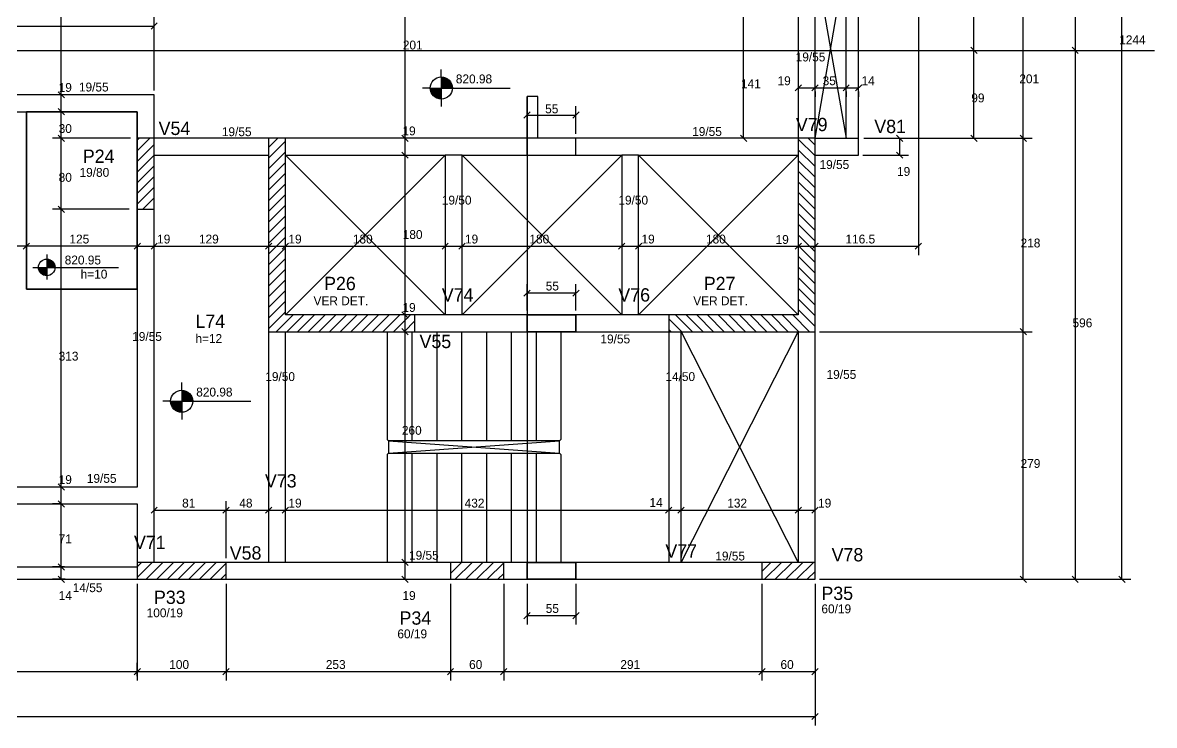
# Model space of a CAD drawing. Header units: metres. Extents: x -5 to 6525, y -6 to 3726.
# Drawn here: x 5250 to 6525, y 1930 to 2722 of the extents above; entities that cross this region are included whole.
import ezdxf

# ---------------------------------------------------------------- set-up
doc = ezdxf.new("R2010")
doc.units = ezdxf.units.M

msp = doc.modelspace()

# ---------------------------------------------------------------- linework, layer by layer
for centre, radius in [((5721.496316, 2648.619976), 12.5), ((5276.778488, 2446.545273), 9.375), ((5428.872768, 2295.703278), 12.5)]:
    msp.add_circle(centre, radius)
at = {"layer": '1', "color": 1}
for p, q in [((5545.86, 2573.021), (5725.86, 2393.021)), ((5545.86, 2393.021), (5725.86, 2573.021)), ((5545.86, 2573.021), (5725.86, 2393.021)), ((5545.86, 2393.021), (5725.86, 2573.021)), ((5744.86, 2573.021), (5924.86, 2393.021)), ((5744.86, 2393.021), (5924.86, 2573.021)), ((5744.86, 2573.021), (5924.86, 2393.021)), ((5744.86, 2393.021), (5924.86, 2573.021)), ((5943.86, 2573.021), (6123.86, 2393.021)), ((5943.86, 2393.021), (6123.86, 2573.021)), ((5943.86, 2573.021), (6123.86, 2393.021)), ((5943.86, 2393.021), (6123.86, 2573.021)), ((5991.86, 2374.021), (6123.86, 2114.021)), ((5991.86, 2114.021), (6123.86, 2374.021)), ((5991.86, 2374.021), (6123.86, 2114.021)), ((5991.86, 2114.021), (6123.86, 2374.021))]:
    msp.add_line(p, q, dxfattribs=at)
at = {"layer": '2', "color": 2}
for p, q in [((5394.324466, 2714.898112), (5401.395534, 2721.969179)), ((5394.324466, 2714.898112), (5401.395534, 2721.969179)), ((6325.46347, 2687.485466), (6318.392402, 2694.556534)), ((6325.46347, 2687.485466), (6318.392402, 2694.556534)), ((6432.512801, 2694.556534), (6439.583869, 2687.485466)), ((6432.512801, 2694.556534), (6439.583869, 2687.485466)), ((5296.736779, 2637.485466), (5289.665711, 2644.556534)), ((5296.736779, 2637.485466), (5289.665711, 2644.556534)), ((6120.324466, 2645.332684), (6127.395534, 2652.403752)), ((6139.324466, 2645.332684), (6146.395534, 2652.403752)), ((6139.324466, 2645.332684), (6146.395534, 2652.403752)), ((6174.324466, 2645.332684), (6181.395534, 2652.403752)), ((6174.324466, 2645.332684), (6181.395534, 2652.403752)), ((6188.324466, 2645.332684), (6195.395534, 2652.403752)), ((5296.736779, 2618.485466), (5289.665711, 2625.556534)), ((5296.736779, 2618.485466), (5289.665711, 2625.556534)), ((5814.695379, 2614.613743), (5821.766447, 2621.684811)), ((5869.695379, 2614.613743), (5876.766447, 2621.684811)), ((5296.736779, 2588.485466), (5289.665711, 2595.556534)), ((5296.736779, 2588.485466), (5289.665711, 2595.556534)), ((5684.280328, 2588.485466), (5677.20926, 2595.556534)), ((5684.280328, 2588.485466), (5677.20926, 2595.556534)), ((6065.852999, 2588.485466), (6058.781931, 2595.556534)), ((6241.762123, 2588.485466), (6234.691055, 2595.556534)), ((6325.46347, 2588.485466), (6318.392402, 2595.556534)), ((6381.04069, 2588.485466), (6373.969622, 2595.556534)), ((6381.04069, 2588.485466), (6373.969622, 2595.556534)), ((5684.280328, 2569.485466), (5677.20926, 2576.556534)), ((5684.280328, 2569.485466), (5677.20926, 2576.556534)), ((6241.762123, 2569.485466), (6234.691055, 2576.556534)), ((5296.736779, 2508.485466), (5289.665711, 2515.556534)), ((5296.736779, 2508.485466), (5289.665711, 2515.556534)), ((5257.395534, 2474.013118), (5250.324466, 2466.94205)), ((5257.395534, 2474.013118), (5250.324466, 2466.94205)), ((5382.395534, 2474.013118), (5375.324466, 2466.94205)), ((5375.324466, 2466.94205), (5382.395534, 2474.013118)), ((5375.324466, 2466.94205), (5382.395534, 2474.013118)), ((5394.324466, 2466.94205), (5401.395534, 2474.013118)), ((5394.324466, 2466.94205), (5401.395534, 2474.013118)), ((5523.324466, 2466.94205), (5530.395534, 2474.013118)), ((5523.324466, 2466.94205), (5530.395534, 2474.013118)), ((5542.324466, 2466.94205), (5549.395534, 2474.013118)), ((5542.324466, 2466.94205), (5549.395534, 2474.013118)), ((5722.324466, 2466.94205), (5729.395534, 2474.013118)), ((5722.324466, 2466.94205), (5729.395534, 2474.013118)), ((5741.324466, 2466.94205), (5748.395534, 2474.013118)), ((5741.324466, 2466.94205), (5748.395534, 2474.013118)), ((5921.324466, 2466.94205), (5928.395534, 2474.013118)), ((5921.324466, 2466.94205), (5928.395534, 2474.013118)), ((5940.324466, 2466.94205), (5947.395534, 2474.013118)), ((5940.324466, 2466.94205), (5947.395534, 2474.013118)), ((6120.324466, 2466.94205), (6127.395534, 2474.013118)), ((6120.324466, 2466.94205), (6127.395534, 2474.013118)), ((6139.324466, 2466.94205), (6146.395534, 2474.013118)), ((6139.324466, 2466.94205), (6146.395534, 2474.013118)), ((6255.824466, 2466.94205), (6262.895534, 2474.013118)), ((5821.766447, 2421.054588), (5814.695379, 2413.98352)), ((5876.766447, 2421.054588), (5869.695379, 2413.98352)), ((5684.280328, 2389.485466), (5677.20926, 2396.556534)), ((5684.280328, 2389.485466), (5677.20926, 2396.556534)), ((5684.280328, 2370.485466), (5677.20926, 2377.556534)), ((5684.280328, 2370.485466), (5677.20926, 2377.556534)), ((6381.04069, 2370.485466), (6373.969622, 2377.556534)), ((6381.04069, 2370.485466), (6373.969622, 2377.556534)), ((5296.736779, 2195.485466), (5289.665711, 2202.556534)), ((5296.736779, 2195.485466), (5289.665711, 2202.556534)), ((5296.736779, 2176.485466), (5289.665711, 2183.556534)), ((5296.736779, 2176.485466), (5289.665711, 2183.556534)), ((5394.324466, 2169.37462), (5401.395534, 2176.445688)), ((5475.324466, 2169.37462), (5482.395534, 2176.445688)), ((5475.324466, 2169.37462), (5482.395534, 2176.445688)), ((5523.324466, 2169.37462), (5530.395534, 2176.445688)), ((5523.324466, 2169.37462), (5530.395534, 2176.445688)), ((5542.324466, 2169.37462), (5549.395534, 2176.445688)), ((5542.324466, 2169.37462), (5549.395534, 2176.445688)), ((5974.324466, 2169.37462), (5981.395534, 2176.445688)), ((5974.324466, 2169.37462), (5981.395534, 2176.445688)), ((5988.324466, 2169.37462), (5995.395534, 2176.445688)), ((5988.324466, 2169.37462), (5995.395534, 2176.445688)), ((6120.324466, 2169.37462), (6127.395534, 2176.445688)), ((6120.324466, 2169.37462), (6127.395534, 2176.445688)), ((6139.324466, 2169.37462), (6146.395534, 2176.445688)), ((5296.736779, 2105.485466), (5289.665711, 2112.556534)), ((5296.736779, 2105.485466), (5289.665711, 2112.556534)), ((5684.280328, 2110.485466), (5677.20926, 2117.556534)), ((5684.280328, 2110.485466), (5677.20926, 2117.556534)), ((5296.736779, 2091.485466), (5289.665711, 2098.556534)), ((5684.280328, 2091.485466), (5677.20926, 2098.556534)), ((6381.04069, 2091.485466), (6373.969622, 2098.556534)), ((6432.512801, 2098.556534), (6439.583869, 2091.485466)), ((6492.217499, 2091.485466), (6485.146432, 2098.556534)), ((5814.695379, 2050.584156), (5821.766447, 2057.655224)), ((5869.695379, 2050.584156), (5876.766447, 2057.655224)), ((5375.324466, 1987.434085), (5382.395534, 1994.505152)), ((5375.324466, 1987.434085), (5382.395534, 1994.505152)), ((5375.324466, 1987.434085), (5382.395534, 1994.505152)), ((5475.324466, 1987.434085), (5482.395534, 1994.505152)), ((5475.324466, 1987.434085), (5482.395534, 1994.505152)), ((5728.324466, 1987.434085), (5735.395534, 1994.505152)), ((5728.324466, 1987.434085), (5735.395534, 1994.505152)), ((5788.324466, 1987.434085), (5795.395534, 1994.505152)), ((5788.324466, 1987.434085), (5795.395534, 1994.505152)), ((6079.324466, 1987.434085), (6086.395534, 1994.505152)), ((6079.324466, 1987.434085), (6086.395534, 1994.505152)), ((6139.324466, 1987.434085), (6146.395534, 1994.505152)), ((6139.324466, 1936.870697), (6146.395534, 1943.941765))]:
    msp.add_line(p, q, dxfattribs=at)
at = {"layer": '3', "color": 3}
for p, q in [((5721.496316, 2661.119976), (5721.496316, 2669.700729)), ((5721.496316, 2661.119976), (5721.496316, 2636.119976)), ((5721.496316, 2660.512628), (5725.345441, 2660.512628)), ((5721.496316, 2659.719779), (5727.244779, 2659.719779)), ((5721.496316, 2658.92693), (5728.568574, 2658.92693)), ((5721.496316, 2658.134069), (5729.603835, 2658.134069)), ((5721.496316, 2657.34128), (5730.451175, 2657.34128)), ((5721.496316, 2656.54843), (5731.160184, 2656.54843)), ((5721.496316, 2655.75557), (5731.759521, 2655.75557)), ((5721.496316, 2654.96272), (5732.267543, 2654.96272)), ((5721.496316, 2654.169871), (5732.696696, 2654.169871)), ((5708.996316, 2648.619976), (5700.28344, 2648.619976)), ((5721.496268, 2647.827174), (5708.996268, 2647.827174)), ((5708.996316, 2648.619976), (5733.996316, 2648.619976)), ((5721.496268, 2647.034325), (5709.097263, 2647.034325)), ((5721.496268, 2646.241476), (5709.224626, 2646.241476)), ((5721.496268, 2645.448627), (5709.405252, 2645.448627)), ((5721.496268, 2644.655826), (5709.641524, 2644.655826)), ((5721.496268, 2643.862929), (5709.93683, 2643.862929)), ((5721.496268, 2643.070128), (5710.295888, 2643.070128)), ((5721.496268, 2642.277278), (5710.725042, 2642.277278)), ((5721.496268, 2641.484429), (5711.233064, 2641.484429)), ((5721.496316, 2653.377022), (5733.055755, 2653.377022)), ((5721.496316, 2652.584173), (5733.35106, 2652.584173)), ((5721.496316, 2651.791372), (5733.587333, 2651.791372)), ((5721.496316, 2650.998523), (5733.767911, 2650.998523)), ((5721.496316, 2650.205674), (5733.895322, 2650.205674)), ((5721.496316, 2649.412825), (5733.996316, 2649.412825)), ((5733.996316, 2648.619976), (5799.30244, 2648.619976)), ((5721.496268, 2640.69158), (5711.832448, 2640.69158)), ((5721.496268, 2639.898779), (5712.54141, 2639.898779)), ((5721.496268, 2639.10587), (5713.388749, 2639.10587)), ((5721.496268, 2638.313069), (5714.42401, 2638.313069)), ((5721.496268, 2637.52022), (5715.747806, 2637.52022)), ((5721.496268, 2636.727371), (5717.647191, 2636.727371)), ((5721.496316, 2636.119976), (5721.496316, 2627.899911)), ((5378.86, 2590.030855), (5380.850145, 2592.021)), ((5378.86, 2578.01004), (5392.87096, 2592.021)), ((5526.86, 2581.760256), (5537.120744, 2592.021)), ((6123.86, 2591.231078), (6142.86, 2572.231078)), ((6135.090893, 2592.021), (6142.86, 2584.251893)), ((6142.86, 2592.021), (6191.86, 2592.021)), ((5378.86, 2565.989224), (5397.86, 2584.989224)), ((5526.86, 2569.739441), (5545.86, 2588.739441)), ((6123.86, 2579.210263), (6142.86, 2560.210263)), ((5378.86, 2553.968409), (5397.86, 2572.968409)), ((5526.86, 2557.718626), (5545.86, 2576.718626)), ((5526.86, 2545.697811), (5545.86, 2564.697811)), ((6123.86, 2567.189448), (6142.86, 2548.189448)), ((6142.86, 2573.021), (6191.86, 2573.021)), ((5378.86, 2541.947594), (5397.86, 2560.947594)), ((5526.86, 2533.676995), (5545.86, 2552.676995)), ((6123.86, 2555.168632), (6142.86, 2536.168632)), ((5378.86, 2529.926779), (5397.86, 2548.926779)), ((5526.86, 2521.65618), (5545.86, 2540.65618)), ((6123.86, 2543.147817), (6142.86, 2524.147817)), ((5378.86, 2517.905963), (5397.86, 2536.905963)), ((5526.86, 2509.635365), (5545.86, 2528.635365)), ((6123.86, 2531.127002), (6142.86, 2512.127002)), ((5384.995852, 2512.021), (5397.86, 2524.885148)), ((5526.86, 2497.614549), (5545.86, 2516.614549)), ((6123.86, 2519.106186), (6142.86, 2500.106186)), ((5397.016667, 2512.021), (5397.86, 2512.864333)), ((5526.86, 2485.593734), (5545.86, 2504.593734)), ((6123.86, 2507.085371), (6142.86, 2488.085371)), ((5526.86, 2473.572919), (5545.86, 2492.572919)), ((6123.86, 2495.064556), (6142.86, 2476.064556)), ((5526.86, 2461.552104), (5545.86, 2480.552104)), ((6123.86, 2483.043741), (6142.86, 2464.043741)), ((5526.86, 2449.531288), (5545.86, 2468.531288)), ((6123.86, 2471.022925), (6142.86, 2452.022925)), ((5276.778488, 2461.024657), (5276.778488, 2432.815689)), ((5276.778488, 2455.920273), (5276.778488, 2437.170273)), ((5276.778488, 2455.464762), (5279.665332, 2455.464762)), ((5276.778488, 2454.870125), (5281.089835, 2454.870125)), ((5276.778488, 2454.275489), (5282.082681, 2454.275489)), ((5276.778488, 2453.680843), (5282.859127, 2453.680843)), ((5276.778488, 2453.086251), (5283.494632, 2453.086251)), ((5276.778488, 2452.491614), (5284.026389, 2452.491614)), ((5276.778488, 2451.896968), (5284.475891, 2451.896968)), ((5276.778488, 2451.302331), (5284.856908, 2451.302331)), ((5276.778488, 2450.707695), (5285.178773, 2450.707695)), ((5276.778488, 2450.113058), (5285.448067, 2450.113058)), ((5276.778488, 2449.518421), (5285.669546, 2449.518421)), ((5526.86, 2437.510473), (5545.86, 2456.510473)), ((6123.86, 2459.00211), (6142.86, 2440.00211)), ((5261.134927, 2446.545273), (5357.809994, 2446.545273)), ((5276.778452, 2445.950672), (5267.403452, 2445.950672)), ((5267.403488, 2446.545273), (5286.153488, 2446.545273)), ((5276.778452, 2445.356035), (5267.479198, 2445.356035)), ((5276.778452, 2444.761398), (5267.57472, 2444.761398)), ((5276.778452, 2444.166761), (5267.71019, 2444.166761)), ((5276.778452, 2443.57216), (5267.887394, 2443.57216)), ((5276.778452, 2442.977488), (5268.108873, 2442.977488)), ((5276.778452, 2442.382887), (5268.378167, 2442.382887)), ((5276.778452, 2441.78825), (5268.700032, 2441.78825)), ((5276.778452, 2441.193613), (5269.081049, 2441.193613)), ((5276.778452, 2440.598976), (5269.530587, 2440.598976)), ((5276.778452, 2440.004375), (5270.062308, 2440.004375)), ((5276.778452, 2439.409694), (5270.697813, 2439.409694)), ((5276.778452, 2438.815093), (5271.474259, 2438.815093)), ((5276.778452, 2438.220456), (5272.467105, 2438.220456)), ((5276.778452, 2437.625819), (5273.891644, 2437.625819)), ((5276.778488, 2448.92382), (5285.846751, 2448.92382)), ((5276.778488, 2448.329183), (5285.982184, 2448.329183)), ((5276.778488, 2447.734546), (5286.077742, 2447.734546)), ((5276.778488, 2447.13991), (5286.153488, 2447.13991)), ((5526.86, 2425.489658), (5545.86, 2444.489658)), ((6123.86, 2446.981295), (6142.86, 2427.981295)), ((5526.86, 2413.468842), (5545.86, 2432.468842)), ((6123.86, 2434.960479), (6142.86, 2415.960479)), ((5526.86, 2401.448027), (5545.86, 2420.448027)), ((6123.86, 2422.939664), (6142.86, 2403.939664)), ((5526.86, 2389.427212), (5545.86, 2408.427212)), ((6123.86, 2410.918849), (6142.86, 2391.918849)), ((6123.86, 2398.898034), (6142.86, 2379.898034)), ((5526.86, 2377.406397), (5545.86, 2396.406397)), ((5535.495419, 2374.021), (5554.495419, 2393.021)), ((5547.516234, 2374.021), (5566.516234, 2393.021)), ((5559.537049, 2374.021), (5578.537049, 2393.021)), ((5571.557865, 2374.021), (5590.557865, 2393.021)), ((5583.57868, 2374.021), (5602.57868, 2393.021)), ((5595.599495, 2374.021), (5614.599495, 2393.021)), ((5607.62031, 2374.021), (5626.62031, 2393.021)), ((5619.641126, 2374.021), (5638.641126, 2393.021)), ((5631.661941, 2374.021), (5650.661941, 2393.021)), ((5643.682756, 2374.021), (5662.682756, 2393.021)), ((5655.703571, 2374.021), (5674.703571, 2393.021)), ((5667.724387, 2374.021), (5686.724387, 2393.021)), ((5679.745202, 2374.021), (5691.86, 2386.135798)), ((5977.86, 2388.627435), (5992.466435, 2374.021)), ((5985.48725, 2393.021), (6004.48725, 2374.021)), ((5997.508066, 2393.021), (6016.508066, 2374.021)), ((6009.528881, 2393.021), (6028.528881, 2374.021)), ((6021.549696, 2393.021), (6040.549696, 2374.021)), ((6033.570511, 2393.021), (6052.570511, 2374.021)), ((6045.591327, 2393.021), (6064.591327, 2374.021)), ((6057.612142, 2393.021), (6076.612142, 2374.021)), ((6069.632957, 2393.021), (6088.632957, 2374.021)), ((6081.653773, 2393.021), (6100.653773, 2374.021)), ((6093.674588, 2393.021), (6112.674588, 2374.021)), ((6105.695403, 2393.021), (6124.695403, 2374.021)), ((6117.716218, 2393.021), (6136.716218, 2374.021)), ((5691.766017, 2374.021), (5691.86, 2374.114983)), ((5977.86, 2376.60662), (5980.44562, 2374.021)), ((5428.872768, 2308.203278), (5428.872768, 2316.784031)), ((5428.872768, 2308.203278), (5428.872768, 2283.203278)), ((5428.872768, 2307.595931), (5432.721893, 2307.595931)), ((5428.872768, 2306.803082), (5434.621231, 2306.803082)), ((5428.872768, 2306.010233), (5435.945026, 2306.010233)), ((5428.872768, 2305.217372), (5436.980287, 2305.217372)), ((5428.872768, 2304.424582), (5437.827627, 2304.424582)), ((5428.872768, 2303.631733), (5438.536636, 2303.631733)), ((5428.872768, 2302.838872), (5439.135972, 2302.838872)), ((5428.872768, 2302.046023), (5439.643995, 2302.046023)), ((5428.872768, 2301.253174), (5440.073148, 2301.253174)), ((5428.872768, 2300.460325), (5440.432207, 2300.460325)), ((5428.872768, 2299.667476), (5440.727512, 2299.667476)), ((5428.872768, 2298.874674), (5440.963785, 2298.874674)), ((5428.872768, 2298.081825), (5441.144363, 2298.081825)), ((5428.872768, 2297.288976), (5441.271774, 2297.288976)), ((5428.872768, 2296.496127), (5441.372768, 2296.496127)), ((5416.372768, 2295.703278), (5407.659892, 2295.703278)), ((5428.87272, 2294.910477), (5416.37272, 2294.910477)), ((5416.372768, 2295.703278), (5441.372768, 2295.703278)), ((5428.87272, 2294.117628), (5416.473714, 2294.117628)), ((5428.87272, 2293.324779), (5416.601078, 2293.324779)), ((5428.87272, 2292.53193), (5416.781703, 2292.53193)), ((5428.87272, 2291.739128), (5417.017976, 2291.739128)), ((5428.87272, 2290.946231), (5417.313281, 2290.946231)), ((5428.87272, 2290.15343), (5417.67234, 2290.15343)), ((5428.87272, 2289.360581), (5418.101493, 2289.360581)), ((5428.87272, 2288.567732), (5418.609516, 2288.567732)), ((5428.87272, 2287.774883), (5419.2089, 2287.774883)), ((5428.87272, 2286.982082), (5419.917861, 2286.982082)), ((5428.87272, 2286.189173), (5420.765201, 2286.189173)), ((5428.87272, 2285.396371), (5421.800462, 2285.396371)), ((5428.87272, 2284.603522), (5423.124258, 2284.603522)), ((5428.87272, 2283.810673), (5425.023643, 2283.810673)), ((5441.372768, 2295.703278), (5506.678892, 2295.703278)), ((5428.872768, 2283.203278), (5428.872768, 2274.983213)), ((4989.36, 2109.021), (5378.86, 2109.021)), ((5378.86, 2109.198244), (5383.682756, 2114.021)), ((5378.86, 2097.177429), (5395.703571, 2114.021)), ((5388.724387, 2095.021), (5407.724387, 2114.021)), ((5400.745202, 2095.021), (5419.745202, 2114.021)), ((5412.766017, 2095.021), (5431.766017, 2114.021)), ((5424.786833, 2095.021), (5443.786833, 2114.021)), ((5436.807648, 2095.021), (5455.807648, 2114.021)), ((5448.828463, 2095.021), (5467.828463, 2114.021)), ((5460.849278, 2095.021), (5478.86, 2113.031722)), ((5731.86, 2113.594601), (5732.286399, 2114.021)), ((5731.86, 2101.573785), (5744.307215, 2114.021)), ((5737.32803, 2095.021), (5756.32803, 2114.021)), ((5749.348845, 2095.021), (5768.348845, 2114.021)), ((5761.36966, 2095.021), (5780.36966, 2114.021)), ((5773.390476, 2095.021), (5791.86, 2113.490524)), ((6082.86, 2103.970142), (6092.910858, 2114.021)), ((6085.931673, 2095.021), (6104.931673, 2114.021)), ((6097.952488, 2095.021), (6116.952488, 2114.021)), ((6109.973304, 2095.021), (6128.973304, 2114.021)), ((6121.994119, 2095.021), (6140.994119, 2114.021)), ((4960.86, 2095.021), (5378.86, 2095.021)), ((5472.870094, 2095.021), (5478.86, 2101.010906)), ((5785.411291, 2095.021), (5791.86, 2101.469709)), ((6134.014934, 2095.021), (6142.86, 2103.866066))]:
    msp.add_line(p, q, dxfattribs=at)
for points in [[(6177.86, 2592.021), (6177.86, 2793.021)], [(6191.86, 2573.021), (6191.86, 2793.021)], [(6123.86, 2733.021), (6123.86, 2592.021)], [(6142.86, 2592.021), (6142.86, 2733.021)], [(5397.86, 2641.021), (4951.36, 2641.021)], [(5397.86, 2592.021), (5397.86, 2641.021)], [(4960.86, 2622.021), (5378.86, 2622.021)], [(5378.86, 2622.021), (5253.86, 2622.021), (5253.86, 2422.021), (5378.86, 2422.021), (5378.86, 2622.021)], [(5378.86, 2622.021), (5378.86, 2592.021)], [(5378.86, 2622.021), (5378.86, 2592.021)], [(5526.86, 2592.021), (5397.86, 2592.021)], [(5735.36, 2592.021), (5545.86, 2592.021)], [(5934.36, 2592.021), (5735.36, 2592.021)], [(6123.86, 2592.021), (5934.36, 2592.021)], [(5397.86, 2573.021), (5526.86, 2573.021)], [(5545.86, 2573.021), (5725.86, 2573.021)], [(5744.86, 2573.021), (5725.86, 2573.021)], [(5725.86, 2573.021), (5725.86, 2393.021)], [(5744.86, 2393.021), (5744.86, 2573.021)], [(5744.86, 2573.021), (5924.86, 2573.021)], [(5943.86, 2573.021), (5924.86, 2573.021)], [(5924.86, 2573.021), (5924.86, 2393.021)], [(5943.86, 2393.021), (5943.86, 2573.021)], [(5943.86, 2573.021), (6123.86, 2573.021)], [(5378.86, 2512.021), (5378.86, 2199.021)], [(5397.86, 2189.521), (5397.86, 2512.021)], [(5725.86, 2393.021), (5691.86, 2393.021)], [(5744.86, 2393.021), (5725.86, 2393.021)], [(5924.86, 2393.021), (5744.86, 2393.021)], [(5943.86, 2393.021), (5924.86, 2393.021)], [(5977.86, 2393.021), (5943.86, 2393.021)], [(5526.86, 2374.021), (5526.86, 2114.021)], [(5545.86, 2114.021), (5545.86, 2374.021)], [(5691.86, 2374.021), (5934.36, 2374.021)], [(5934.36, 2374.021), (5977.86, 2374.021)], [(5977.86, 2374.021), (5977.86, 2114.021)], [(5991.86, 2114.021), (5991.86, 2374.021)], [(6123.86, 2374.021), (6123.86, 2114.021)], [(6142.86, 2114.021), (6142.86, 2374.021)], [(5378.86, 2199.021), (4960.86, 2199.021)], [(5397.86, 2114.021), (5397.86, 2189.521)], [(4960.86, 2180.021), (5378.86, 2180.021)], [(5378.86, 2180.021), (5378.86, 2114.021)], [(5526.86, 2114.021), (5478.86, 2114.021)], [(5545.86, 2114.021), (5526.86, 2114.021)], [(5731.86, 2114.021), (5545.86, 2114.021)], [(5977.86, 2114.021), (5791.86, 2114.021)], [(5991.86, 2114.021), (5977.86, 2114.021)], [(6082.86, 2114.021), (5991.86, 2114.021)], [(5478.86, 2095.021), (5536.36, 2095.021)], [(5536.36, 2095.021), (5731.86, 2095.021)], [(5791.86, 2095.021), (5984.86, 2095.021)], [(5984.86, 2095.021), (6082.86, 2095.021)]]:
    msp.add_lwpolyline(points, dxfattribs=at)
at = {"layer": '6', "color": 6}
for p, q in [((5818.230913, 2592.021), (5818.230913, 2639.075447)), ((5830.230913, 2592.021), (5830.230913, 2639.075447)), ((5818.230913, 2573.021), (5818.230913, 2592.021)), ((5873.230913, 2592.021), (5830.230913, 2592.021)), ((5873.230913, 2573.021), (5873.230913, 2592.021)), ((5818.230913, 2573.021), (5873.230913, 2573.021))]:
    msp.add_line(p, q, dxfattribs=at)
for points in [[(5818.230913, 2374.021), (5873.230913, 2374.021), (5873.230913, 2393.021), (5818.230913, 2393.021), (5818.230913, 2374.021)], [(5818.230913, 2095.021), (5873.230913, 2095.021), (5873.230913, 2114.021), (5818.230913, 2114.021), (5818.230913, 2095.021)]]:
    msp.add_lwpolyline(points, dxfattribs=at)
at = {"layer": '7', "color": 7}
for points in [[(5378.86, 2512.021), (5397.86, 2512.021), (5397.86, 2592.021), (5378.86, 2592.021), (5378.86, 2512.021)], [(5526.86, 2374.021), (5691.86, 2374.021), (5691.86, 2393.021), (5545.86, 2393.021), (5545.86, 2592.021), (5526.86, 2592.021), (5526.86, 2374.021)], [(6142.86, 2374.021), (6142.86, 2592.021), (6123.86, 2592.021), (6123.86, 2393.021), (5977.86, 2393.021), (5977.86, 2374.021), (6142.86, 2374.021)], [(5378.86, 2095.021), (5478.86, 2095.021), (5478.86, 2114.021), (5378.86, 2114.021), (5378.86, 2095.021)], [(5731.86, 2095.021), (5791.86, 2095.021), (5791.86, 2114.021), (5731.86, 2114.021), (5731.86, 2095.021)], [(6082.86, 2095.021), (6142.86, 2095.021), (6142.86, 2114.021), (6082.86, 2114.021), (6082.86, 2095.021)]]:
    msp.add_lwpolyline(points, dxfattribs=at)
at = {"layer": '8', "color": 8}
for points in [[(5818.230913, 2639.075447), (5818.230913, 2573.021), (5873.230913, 2573.021), (5873.230913, 2592.021), (5830.230913, 2592.021), (5830.230913, 2639.075447), (5818.230913, 2639.075447)], [(5818.230913, 2393.021), (5873.230913, 2393.021), (5873.230913, 2374.021), (5818.230913, 2374.021), (5818.230913, 2393.021)], [(5818.230913, 2114.021), (5873.230913, 2114.021), (5873.230913, 2095.021), (5818.230913, 2095.021), (5818.230913, 2114.021)]]:
    msp.add_lwpolyline(points, dxfattribs=at)
at = {"layer": '9', "color": 9}
for p, q in [((6436.048335, 3339.021), (6436.048335, 2691.021)), ((6488.681966, 2095.021), (6488.681966, 3339.021)), ((5397.86, 2646.021), (5397.86, 2803.471691)), ((5293.201245, 2641.021), (5293.201245, 2793.021)), ((5680.744794, 2592.021), (5680.744794, 2793.021)), ((6142.86, 2592.021), (6177.86, 2793.021)), ((6142.86, 2793.021), (6177.86, 2592.021)), ((6259.36, 2788.021), (6259.36, 2460.477584)), ((6321.927936, 2691.021), (6321.927936, 2793.021)), ((6377.505156, 2592.021), (6377.505156, 2793.021)), ((6062.317465, 2592.021), (6062.317465, 2733.021)), ((4983.86, 2718.433645), (5397.86, 2718.433645)), ((2506.16007, 2691.021), (6525.290837, 2691.021)), ((6308.321187, 2691.021), (6331.927936, 2691.021)), ((6321.927936, 2592.021), (6321.927936, 2691.021)), ((6436.048335, 2691.021), (6436.048335, 2095.021)), ((5290.868323, 2641.021), (5283.201245, 2641.021)), ((5293.201245, 2622.021), (5293.201245, 2641.021)), ((6123.86, 2648.868218), (6142.86, 2648.868218)), ((6123.86, 2646.319646), (6123.86, 2638.868218)), ((6142.86, 2648.868218), (6177.86, 2648.868218)), ((6142.86, 2644.642353), (6142.86, 2638.868218)), ((6177.86, 2648.868218), (6191.86, 2648.868218)), ((6177.86, 2644.771376), (6177.86, 2638.868218)), ((6191.86, 2644.771376), (6191.86, 2638.868218)), ((5818.230913, 2597.021), (5818.230913, 2628.149277)), ((5873.230913, 2597.021), (5873.230913, 2628.149277)), ((5291.273449, 2622.021), (5303.201245, 2622.021)), ((5293.201245, 2592.021), (5293.201245, 2622.021)), ((5818.230913, 2618.149277), (5873.230913, 2618.149277)), ((5371.221395, 2592.021), (5283.201245, 2592.021)), ((5293.201245, 2512.021), (5293.201245, 2592.021)), ((5680.744794, 2573.021), (5680.744794, 2592.021)), ((6071.944296, 2592.021), (6052.317465, 2592.021)), ((6197.92379, 2592.021), (6387.505156, 2592.021)), ((6233.222111, 2592.021), (6248.226589, 2592.021)), ((6238.226589, 2573.021), (6238.226589, 2592.021)), ((6305.131459, 2592.021), (6331.927936, 2592.021)), ((6377.505156, 2374.021), (6377.505156, 2592.021)), ((5680.744794, 2393.021), (5680.744794, 2573.021)), ((5818.230913, 2573.021), (5818.230913, 2114.021)), ((6196.86, 2573.021), (6248.226589, 2573.021)), ((5369.792307, 2512.021), (5283.201245, 2512.021)), ((5293.201245, 2199.021), (5293.201245, 2512.021)), ((5253.86, 2470.477584), (4960.86, 2470.477584)), ((5378.86, 2470.477584), (5253.86, 2470.477584)), ((5378.86, 2470.477584), (5397.86, 2470.477584)), ((5397.86, 2470.477584), (5526.86, 2470.477584)), ((5526.86, 2470.477584), (5545.86, 2470.477584)), ((5545.86, 2470.477584), (5725.86, 2470.477584)), ((5725.86, 2470.477584), (5744.86, 2470.477584)), ((5744.86, 2470.477584), (5924.86, 2470.477584)), ((5924.86, 2470.477584), (5943.86, 2470.477584)), ((5943.86, 2470.477584), (6123.86, 2470.477584)), ((6123.86, 2470.477584), (6142.86, 2470.477584)), ((6142.86, 2470.477584), (6259.36, 2470.477584)), ((5818.230913, 2398.021), (5818.230913, 2427.519054)), ((5873.230913, 2398.021), (5873.230913, 2427.519054)), ((5873.230913, 2417.519054), (5818.230913, 2417.519054)), ((5680.744794, 2374.021), (5680.744794, 2393.021)), ((5660.36, 2374.021), (5660.36, 2252.521)), ((5680.744794, 2114.021), (5680.744794, 2374.021)), ((5688.36, 2374.021), (5688.36, 2251.021)), ((5716.36, 2374.021), (5716.36, 2251.021)), ((5744.36, 2374.021), (5744.36, 2251.021)), ((5772.36, 2374.021), (5772.36, 2251.021)), ((5800.36, 2374.021), (5800.36, 2251.021)), ((5828.36, 2374.021), (5828.36, 2251.021)), ((5856.36, 2374.021), (5856.36, 2252.521)), ((6147.86, 2374.021), (6387.505156, 2374.021)), ((6377.505156, 2095.021), (6377.505156, 2374.021)), ((5660.36, 2252.521), (5661.86, 2251.021)), ((5661.86, 2237.021), (5854.86, 2251.021)), ((5661.86, 2251.021), (5854.86, 2237.021)), ((5854.86, 2251.021), (5856.36, 2252.521)), ((5661.86, 2237.021), (5660.36, 2235.521)), ((5660.36, 2235.521), (5660.36, 2114.021)), ((5688.36, 2237.021), (5688.36, 2114.021)), ((5716.36, 2237.021), (5716.36, 2114.021)), ((5744.36, 2237.021), (5744.36, 2114.021)), ((5772.36, 2237.021), (5772.36, 2114.021)), ((5800.36, 2237.021), (5800.36, 2114.021)), ((5828.36, 2237.021), (5828.36, 2114.021)), ((5854.86, 2237.021), (5856.36, 2235.521)), ((5856.36, 2235.521), (5856.36, 2114.021)), ((5288.484804, 2199.021), (5283.201245, 2199.021)), ((5293.201245, 2180.021), (5293.201245, 2199.021)), ((5478.86, 2119.021), (5478.86, 2182.910154)), ((5293.588882, 2180.021), (5283.201245, 2180.021)), ((5293.201245, 2109.021), (5293.201245, 2180.021)), ((5397.86, 2172.910154), (5478.86, 2172.910154)), ((5478.86, 2172.910154), (5526.86, 2172.910154)), ((5526.86, 2172.910154), (5545.86, 2172.910154)), ((5545.86, 2172.910154), (5977.86, 2172.910154)), ((5977.86, 2172.910154), (5991.86, 2172.910154)), ((5991.86, 2172.910154), (6123.86, 2172.910154)), ((6123.86, 2172.910154), (6142.86, 2172.910154)), ((5296.70804, 2109.021), (5283.201245, 2109.021)), ((5293.201245, 2095.021), (5293.201245, 2109.021)), ((5680.744794, 2095.021), (5680.744794, 2114.021)), ((5297.55872, 2095.021), (5283.201245, 2095.021)), ((6147.86, 2095.021), (6387.505156, 2095.021)), ((6382.505156, 2095.021), (6446.048335, 2095.021)), ((6441.048335, 2095.021), (6498.681966, 2095.021)), ((5378.86, 2090.021), (5378.86, 1980.969619)), ((5478.86, 2090.021), (5478.86, 1980.969619)), ((5731.86, 2090.021), (5731.86, 1980.969619)), ((5791.86, 2090.021), (5791.86, 1980.969619)), ((5818.230913, 2090.021), (5818.230913, 2044.11969)), ((5873.230913, 2090.021), (5873.230913, 2044.11969)), ((6082.86, 2090.021), (6082.86, 1980.969619)), ((6142.86, 2090.021), (6142.86, 1980.969619)), ((5818.230913, 2054.11969), (5873.230913, 2054.11969)), ((4989.36, 1990.969619), (5378.86, 1990.969619)), ((5378.86, 1985.969619), (5378.86, 2000.969619)), ((5378.86, 1990.969619), (5478.86, 1990.969619)), ((5478.86, 1990.969619), (5731.86, 1990.969619)), ((5731.86, 1990.969619), (5791.86, 1990.969619)), ((5791.86, 1990.969619), (6082.86, 1990.969619)), ((6082.86, 1990.969619), (6142.86, 1990.969619)), ((6142.86, 1985.969619), (6142.86, 1930.406231)), ((2769.36, 1940.406231), (6142.86, 1940.406231))]:
    msp.add_line(p, q, dxfattribs=at)
for points in [[(5378.86, 2422.021), (5253.86, 2422.021), (5253.86, 2622.021), (5378.86, 2622.021), (5378.86, 2422.021)], [(5661.86, 2237.021), (5854.86, 2237.021), (5854.86, 2251.021), (5661.86, 2251.021), (5661.86, 2237.021)]]:
    msp.add_lwpolyline(points, dxfattribs=at)

# ---------------------------------------------------------------- texts
at = {"layer": '2', "color": 2}
for s, p in [('1244', (6485.681966, 2698.021)), ('201', (5678.16296, 2692.132738)), ('19', (5290.201245, 2644.35433)), ('141', (6059.317465, 2648.521)), ('19', (6100.52667, 2651.868218)), ('35', (6151.36, 2651.868218)), ('14', (6195.19333, 2651.868218)), ('201', (6373.065641, 2654.04924)), ('99', (6318.927936, 2632.521)), ('55', (5838.604986, 2620.177261)), ('30', (5290.201245, 2598.021)), ('19', (5677.744794, 2595.35433)), ('80', (5290.201245, 2543.021)), ('19', (6235.226589, 2549.68767)), ('180', (5678.053755, 2478.598804)), ('125', (5302.36, 2473.477584)), ('19', (5401.19333, 2473.477584)), ('129', (5448.36, 2473.477584)), ('19', (5549.19333, 2473.477584)), ('180', (5621.86, 2473.477584)), ('19', (5748.19333, 2473.477584)), ('180', (5820.86, 2473.477584)), ('19', (5947.19333, 2473.477584)), ('180', (6019.86, 2473.477584)), ('19', (6098.33429, 2472.962971)), ('116.5', (6177.11, 2473.477584)), ('218', (6374.505156, 2469.021)), ('55', (5839.230913, 2420.519054)), ('19', (5677.744794, 2396.35433)), ('596', (6433.048335, 2379.021)), ('313', (5290.201245, 2341.521)), ('260', (5677.090987, 2257.916746)), ('279', (6374.505156, 2220.521)), ('19', (5290.201245, 2202.35433)), ('81', (5429.36, 2175.910154)), ('48', (5493.86, 2175.910154)), ('19', (5549.19333, 2175.910154)), ('432', (5747.86, 2175.910154)), ('14', (5956.169333, 2176.546415)), ('132', (6043.86, 2175.910154)), ('19', (6146.19333, 2175.910154)), ('71', (5290.201245, 2135.521)), ('14', (5290.201245, 2071.68767)), ('19', (5677.744794, 2071.68767)), ('55', (5839.230913, 2057.11969)), ('100', (5414.86, 1993.969619)), ('253', (5591.36, 1993.969619)), ('60', (5752.86, 1993.969619)), ('291', (5923.36, 1993.969619)), ('60', (6103.86, 1993.969619))]:
    msp.add_text(s, height=10, dxfattribs=at).set_placement(p)
at = {"layer": '3', "color": 3}
for s, p in [('19/55', (6120.983435, 2678.666799)), ('19/55', (5313.052097, 2644.771)), ('820.98', (5737.900854, 2653.9436)), ('19/55', (5474.168635, 2594.451792)), ('19/55', (6004.319459, 2594.632708)), ('19/55', (6147.872108, 2557.398739)), ('19/80', (5313.742261, 2548.592498)), ('19/50', (5722.11, 2517.31891)), ('19/50', (5921.11, 2517.31891)), ('820.95', (5297.033047, 2449.837403)), ('h=10', (5314.98798, 2433.936578)), ('VER DET.', (5577.505027, 2403.855318)), ('VER DET.', (6005.511895, 2403.846699)), ('19/55', (5373.097172, 2363.651356)), ('h=12', (5444.353451, 2361.394534)), ('19/55', (5900.914922, 2360.884474)), ('19/50', (5523.11, 2318.451419)), ('14/50', (5974.11, 2318.451419)), ('19/55', (6155.817672, 2320.886033)), ('820.98', (5445.277306, 2301.026902)), ('19/55', (5321.96144, 2203.727496)), ('19/55', (5685.135487, 2117.072583)), ('19/55', (6030.368585, 2116.24874)), ('14/55', (5306.09329, 2080.563768)), ('60/19', (6149.990854, 2056.705573)), ('100/19', (5389.401942, 2052.229058)), ('60/19', (5672.027668, 2028.525489))]:
    msp.add_text(s, height=10, dxfattribs=at).set_placement(p)
at = {"layer": '4', "color": 4}
for s, p in [('V79', (6121.182678, 2600.076827)), ('V54', (5402.86937, 2595.715411)), ('V81', (6209.615002, 2597.904728)), ('P24', (5317.481054, 2564.299842)), ('P26', (5589.407946, 2420.904589)), ('P27', (6017.414815, 2420.89597)), ('V74', (5722.11, 2408.021)), ('V76', (5921.11, 2408.021)), ('L74', (5444.353451, 2378.394534)), ('V55', (5697.007801, 2355.559179)), ('V73', (5522.730803, 2198.484574)), ('V71', (5375.11, 2129.021)), ('V58', (5483.079836, 2117.198149)), ('V77', (5974.11, 2119.43337)), ('V78', (6161.498438, 2115.224854)), ('P33', (5397.626246, 2067.229058)), ('P35', (6149.990854, 2071.705573)), ('P34', (5674.484689, 2043.876492))]:
    msp.add_text(s, height=15, dxfattribs=at).set_placement(p)

doc.saveas('drawing.dxf')
